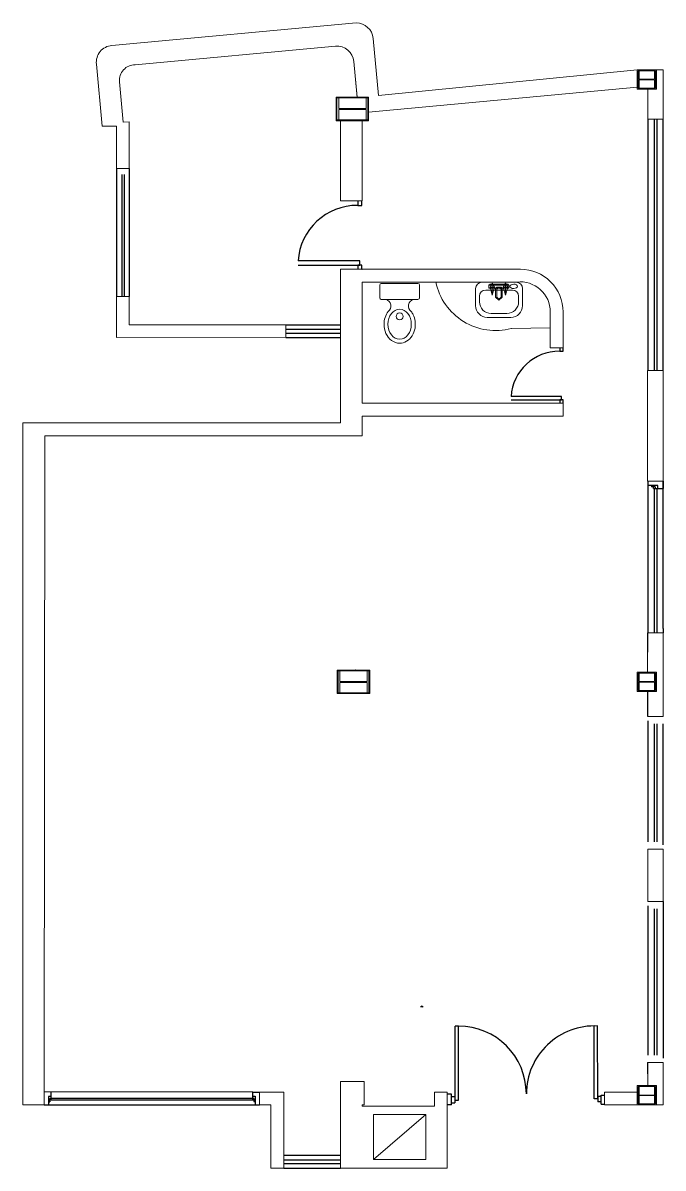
# Model space of a CAD drawing. Header units: metres. Extents: x 0 to 33, y -1109 to 20.
# Drawn here: x 0 to 7.5, y 0 to 13.42 of the extents above; entities that cross this region are included whole.
import ezdxf

# ---------------------------------------------------------------- set-up
doc = ezdxf.new("R2010")
doc.units = ezdxf.units.M
doc.header["$LTSCALE"] = 0.25
for name, color, linetype, lineweight in [('EDIFICIO', 7, 'Continuous', 18), ('ESTRUCTURAL', 7, 'Continuous', 15), ('MUEBLES', 9, 'Continuous', 5)]:
    doc.layers.add(name, color=color, linetype=linetype, lineweight=lineweight)
doc.layers.add('PUERTA', color=7, linetype='Continuous')
doc.layers.add('VENTANA', color=9, linetype='Continuous')
doc.layers.get('0').off()

# ---------------------------------------------------------------- blocks, each defined once
blk = doc.blocks.new('lavadero')
for p, q in [((-0.22, 0), (0.22, 0)), ((-0.3, -0.3), (-0.3, -0.08)), ((-0.17, -0.1), (0.17, -0.1)), ((-0.111, -0.027), (-0.125, -0.039)), ((0.129, -0.039), (-0.125, -0.039)), ((-0.125, -0.039), (-0.125, -0.077)), ((-0.125, -0.077), (0.129, -0.077)), ((-0.083, -0.014), (-0.111, -0.065)), ((0.115, -0.027), (-0.111, -0.027)), ((-0.054, -0.065), (-0.111, -0.065)), ((-0.111, -0.065), (-0.083, -0.166)), ((-0.083, -0.014), (-0.083, -0.166)), ((-0.083, -0.014), (-0.054, -0.065)), ((-0.083, -0.166), (-0.054, -0.065)), ((-0.04, -0.077), (-0.026, -0.065)), ((-0.04, -0.192), (-0.04, -0.077)), ((-0.026, -0.065), (0.03, -0.065)), ((-0.026, -0.09), (-0.012, -0.077)), ((-0.026, -0.192), (-0.026, -0.09)), ((0.03, -0.09), (0.016, -0.077)), ((0.044, -0.077), (0.03, -0.065)), ((0.03, -0.192), (0.03, -0.09)), ((0.044, -0.077), (0.044, -0.192)), ((0.087, -0.014), (0.058, -0.065)), ((0.087, -0.166), (0.058, -0.065)), ((0.087, -0.065), (0.058, -0.065)), ((0.087, -0.065), (0.087, -0.014)), ((0.087, -0.014), (0.115, -0.065)), ((0.087, -0.065), (0.115, -0.065)), ((0.087, -0.065), (0.087, -0.166)), ((0.115, -0.065), (0.087, -0.166)), ((0.115, -0.027), (0.129, -0.039)), ((0.129, -0.077), (0.129, -0.039)), ((0.3, -0.08), (0.3, -0.3)), ((-0.25, -0.25), (-0.25, -0.18)), ((0.002, -0.23), (-0.04, -0.192)), ((0.002, -0.217), (-0.026, -0.192)), ((0.03, -0.192), (0.002, -0.217)), ((0.002, -0.23), (0.044, -0.192)), ((0.25, -0.18), (0.25, -0.25)), ((0.1, -0.4), (-0.1, -0.4)), ((0.15, -0.45), (-0.15, -0.45))]:
    blk.add_line(p, q)
for centre, radius, start, end in [((0.22, -0.08), 0.08, 0, 90), ((-0.22, -0.08), 0.08, 90, 180), ((-0.17, -0.18), 0.08, 90, 180), ((0.17, -0.18), 0.08, 0, 90), ((-0.1, -0.25), 0.15, 180, 270), ((0.1, -0.25), 0.15, 270, 0), ((-0.15, -0.3), 0.15, 180, 270), ((0.15, -0.3), 0.15, 270, 0)]:
    blk.add_arc(centre, radius, start, end)
blk.add_ellipse((-0.188, -0.053), major_axis=(-0.0489, 0.001), ratio=0.561716)
blk = doc.blocks.new('INODORO')
for p, q in [((0, -0.23), (0, 0.23)), ((0.02, 0.25), (0.18, 0.25)), ((0.2, 0.23), (0.2, -0.23)), ((0.18, -0.25), (0.02, -0.25))]:
    blk.add_line(p, q)
blk.add_circle((0.414, 0), 0.0438)
for centre, radius, start, end in [((0.02, 0.23), 0.02, 90, 180), ((0.18, 0.23), 0.02, 0, 90), ((0.283, 0.197), 0.0864, 196.4375, 322.7515), ((0.283, -0.197), 0.0864, 37.1646, 163.5625), ((0.02, -0.23), 0.02, 180, 270), ((0.18, -0.23), 0.02, 270, 0)]:
    blk.add_arc(centre, radius, start, end)
blk.add_ellipse((0.512, 0), major_axis=(0.188, 0), ratio=0.77871)
blk.add_open_spline([(0.352, -0.145), (0.364, -0.154), (0.378, -0.163), (0.444, -0.194), (0.504, -0.202), (0.629, -0.181), (0.692, -0.143), (0.741, -0.061), (0.75, -0.03), (0.75, 0), (0.75, 0.036), (0.737, 0.072), (0.671, 0.163), (0.591, 0.196), (0.453, 0.196), (0.396, 0.177), (0.352, 0.144)], degree=3, knots=[3.942102, 3.942102, 3.942102, 3.942102, 4.162638, 4.162638, 4.924422, 4.924422, 5.847984, 5.847984, 6.283185, 6.283185, 6.283185, 6.801532, 6.801532, 7.861895, 7.861895, 8.624417, 8.624417, 8.624417, 8.624417])
blk = doc.blocks.new('columna')
at = {"layer": 'ESTRUCTURAL'}
for p, q in [((-0.256, 0.36), (0, 0.36)), ((-0.256, 0.34), (-0.256, 0.36)), ((-0.134, 0.34), (-0.256, 0.34)), ((-0.134, 0.36), (-0.134, 0.36)), ((-0.134, 0.34), (-0.134, 0.02)), ((-0.122, 0.36), (-0.122, 0.36)), ((0, 0.34), (-0.122, 0.34)), ((-0.122, 0.34), (-0.122, 0.02)), ((0, 0.36), (0, 0.34)), ((-0.134, 0.02), (-0.256, 0.02)), ((-0.256, 0.02), (-0.256, 0)), ((-0.256, 0), (0, 0)), ((-0.134, 0), (-0.134, 0)), ((0, 0.02), (-0.122, 0.02)), ((-0.122, 0), (-0.122, 0)), ((0, 0), (0, 0.02))]:
    blk.add_line(p, q, dxfattribs=at)
blk = doc.blocks.new('iiiiiiiiiiiii')
at = {"layer": 'ESTRUCTURAL'}
for p, q in [((0.0101, 0.105), (0.0101, 0.204)), ((0.19299, 0.204), (0.19299, 0.105)), ((0.0101, 0.105), (0.19299, 0.105)), ((0.0101, 0), (0.0101, 0.099)), ((0.0101, 0.099), (0.19299, 0.099)), ((0.19299, 0.099), (0.19299, 0))]:
    blk.add_line(p, q, dxfattribs=at)
blk.add_lwpolyline([(0, 0.204), (0.204, 0.204), (0.204, 0), (0, 0)], close=True, dxfattribs=at)
blk = doc.blocks.new('56')
at = {"layer": 'PUERTA'}
for p, q in [((-0.04, 0.65), (-0.04, 0.61)), ((-0.04, 0.61), (0, 0.61)), ((0, 0.61), (0, 0.65)), ((-0.02, 0.08), (-0.61, 0.08)), ((-0.04, 0.08), (-0.61, 0.08)), ((-0.61, 0.04), (-0.02, 0.04)), ((-0.04, 0.04), (-0.04, 0)), ((0, 0.04), (-0.04, 0.04)), ((-0.02, 0.04), (-0.02, 0.08)), ((0, 0), (0, 0.04))]:
    blk.add_line(p, q, dxfattribs=at)
blk.add_arc((-0.043, 0.042), 0.568, 89.7143, 176.12, dxfattribs=at)
blk = doc.blocks.new('pook')
at = {"layer": 'PUERTA'}
for p, q in [((0.111, 0.082), (0.111, 1.133)), ((0.161, 1.133), (0.111, 1.131)), ((0.161, 0.068), (0.161, 1.133)), ((2.114, 0.083), (2.113, 1.133)), ((2.164, 0.083), (2.163, 1.133)), ((0.06, 0.15), (0, 0.15)), ((0.061, 0), (0, 0)), ((0.061, 0), (0.06, 0.15)), ((0.06, 0.117), (0.11, 0.117)), ((0.06, 0.029), (0.11, 0.029)), ((0.11, 0.117), (0.11, 0.029)), ((0.11, 0.068), (0.16, 0.068)), ((2.164, 0.083), (2.114, 0.083)), ((2.164, 0.124), (2.164, 0.042)), ((2.164, 0.124), (2.214, 0.124)), ((2.214, 0.042), (2.164, 0.042)), ((2.214, 0.007), (2.214, 0.138)), ((2.214, 0.138), (2.259, 0.138)), ((2.214, 0.007), (2.259, 0.007))]:
    blk.add_line(p, q, dxfattribs=at)
for centre, radius, start, end in [((0.161, 0.156), 0.976, 0.0193, 90.0193), ((2.116, 0.156), 0.978, 87.208, 179.9706)]:
    blk.add_arc(centre, radius, start, end, dxfattribs=at)

msp = doc.modelspace()

# ---------------------------------------------------------------- linework, layer by layer
at = {"layer": 'EDIFICIO'}
for p, q in [((4.165, 12.564), (4.102, 13.234)), ((4.165, 12.564), (4.102, 13.234)), ((3.916, 12.541), (3.876, 12.962)), ((3.916, 12.541), (3.876, 12.962)), ((7.215, 12.756), (7.215, 12.855)), ((7.215, 12.756), (7.215, 12.855)), ((7.215, 12.756), (7.215, 12.855)), ((7.215, 12.756), (7.398, 12.756)), ((7.215, 12.756), (7.398, 12.756)), ((7.215, 12.756), (7.398, 12.756)), ((7.215, 12.651), (7.215, 12.75)), ((7.215, 12.75), (7.398, 12.75)), ((7.215, 12.651), (7.215, 12.75)), ((7.215, 12.75), (7.398, 12.75)), ((7.215, 12.651), (7.215, 12.75)), ((7.215, 12.75), (7.398, 12.75)), ((7.398, 12.855), (7.398, 12.756)), ((7.398, 12.855), (7.398, 12.756)), ((7.398, 12.855), (7.398, 12.756)), ((7.398, 12.75), (7.398, 12.651)), ((7.398, 12.75), (7.398, 12.651)), ((7.398, 12.75), (7.398, 12.651)), ((3.721, 11.329), (3.721, 12.27)), ((3.721, 12.27), (3.721, 11.329)), ((3.971, 11.329), (3.971, 12.27)), ((7.316, 6.271), (7.316, 5.808)), ((3.89, 5.836), (3.878, 5.834)), ((7.215, 5.699), (7.215, 5.798)), ((7.215, 5.699), (7.215, 5.798)), ((7.398, 5.798), (7.398, 5.699)), ((7.398, 5.798), (7.398, 5.699)), ((7.215, 5.699), (7.398, 5.699)), ((7.215, 5.699), (7.398, 5.699)), ((7.215, 5.594), (7.215, 5.693)), ((7.215, 5.693), (7.398, 5.693)), ((7.215, 5.594), (7.215, 5.693)), ((7.215, 5.693), (7.398, 5.693)), ((7.398, 5.693), (7.398, 5.594)), ((7.398, 5.693), (7.398, 5.594)), ((7.316, 5.29), (7.316, 5.584)), ((7.317, 1.237), (7.317, 0.966)), ((7.215, 0.966), (7.398, 0.966)), ((7.215, 0.856), (7.215, 0.955)), ((7.215, 0.955), (7.398, 0.955)), ((7.398, 0.856), (7.398, 0.955)), ((7.409, 0.955), (7.409, 0.751)), ((6.81, 0.89), (7.194, 0.89)), ((7.215, 0.856), (7.398, 0.856)), ((7.215, 0.751), (7.215, 0.85)), ((7.215, 0.85), (7.398, 0.85)), ((7.398, 0.85), (7.398, 0.751)), ((6.81, 0.742), (7.194, 0.742)), ((7.215, 0.751), (7.398, 0.751)), ((7.215, 0.74), (7.398, 0.74)), ((7.42, 0.74), (7.496, 0.74)), ((4.107, 0.626), (4.107, 0.1)), ((4.107, 0.626), (4.72, 0.626)), ((4.107, 0.1), (4.72, 0.626)), ((4.72, 0.626), (4.72, 0.1)), ((4.107, 0.1), (4.72, 0.1))]:
    msp.add_line(p, q, dxfattribs=at)
at = {"layer": 'EDIFICIO', "ltscale": 0.05}
msp.add_line((7.195, 12.661), (4.048, 12.37), dxfattribs=at)
at = {"layer": 'EDIFICIO'}
for points in [[(1.246, 11.71), (1.246, 12.258), (1.175, 12.251), (1.131, 12.726, -0.441548), (1.313, 12.925), (3.659, 13.143, -0.413646), (3.876, 12.962), (3.915, 12.546), (3.667, 12.546), (3.667, 12.27), (3.721, 12.27), (3.721, 11.329), (3.971, 11.329), (3.971, 12.27), (4.048, 12.27), (4.048, 12.37), (7.195, 12.661), (7.195, 12.641), (7.317, 12.641), (7.317, 12.289), (7.497, 12.289), (7.497, 12.865), (7.195, 12.865), (4.165, 12.564), (4.102, 13.234, 0.386886), (3.902, 13.415), (1.04, 13.151, 0.414955), (0.86, 12.933), (0.929, 12.205), (1.096, 12.205), (1.096, 11.71)], [(0, 0.741), (0, 8.729), (3.721, 8.729), (3.72, 10.529), (5.826, 10.53, -0.414629), (6.326, 10.03), (6.326, 9.609), (6.176, 9.609), (6.176, 10.03, 0.446701), (5.785, 10.38), (3.971, 10.379), (3.971, 8.959), (6.326, 8.959), (6.326, 8.809), (3.971, 8.809), (3.971, 8.578), (0.255, 8.579), (0.25, 0.89), (0.25, 0.741)]]:
    msp.add_lwpolyline(points, format="xyb", close=True, dxfattribs=at)
for points in [[(7.195, 12.865), (7.419, 12.865), (7.419, 12.641), (7.195, 12.641)], [(7.195, 12.865), (7.419, 12.865), (7.419, 12.641), (7.195, 12.641)], [(7.195, 12.865), (7.419, 12.865), (7.419, 12.641), (7.195, 12.641)], [(4.048, 12.27), (3.667, 12.27), (3.667, 12.546), (4.048, 12.546)], [(3.08, 9.729), (3.08, 9.879), (1.246, 9.879), (1.246, 10.21), (1.096, 10.21), (1.096, 9.729), (3.08, 9.732)], [(7.316, 8.047), (7.497, 8.047), (7.497, 9.345), (7.316, 9.345)], [(7.317, 5.29), (7.317, 5.584), (7.195, 5.584), (7.195, 5.808), (7.316, 5.808), (7.317, 6.271), (7.496, 6.271), (7.496, 5.29)], [(4.061, 5.558), (3.681, 5.558), (3.681, 5.834), (4.061, 5.834)], [(7.195, 5.808), (7.419, 5.808), (7.419, 5.584), (7.195, 5.584)], [(7.317, 3.123), (7.496, 3.123), (7.496, 3.735), (7.317, 3.735)], [(6.81, 0.742), (6.81, 0.89), (7.194, 0.89), (7.194, 0.966), (7.317, 0.966), (7.316, 1.237), (7.496, 1.237), (7.496, 0.74)], [(3.721, 0), (3.721, 0.74), (3.719, 0.74), (3.719, 1.014), (3.996, 1.014), (3.996, 0.74), (3.971, 0.74), (3.971, 0.726), (4.82, 0.726), (4.82, 0.89), (4.97, 0.89), (4.97, 0)], [(2.771, 0.742), (2.771, 0.89), (3.054, 0.89), (3.054, 0), (2.904, 0), (2.904, 0.742)]]:
    msp.add_lwpolyline(points, close=True, dxfattribs=at)
for points in [[(7.215, 12.651), (7.205, 12.651), (7.205, 12.855), (7.215, 12.855)], [(7.398, 12.855), (7.409, 12.855), (7.409, 12.651), (7.398, 12.651)], [(4.038, 12.28), (3.677, 12.28), (3.677, 12.536), (4.038, 12.536), (4.038, 12.28)], [(4.018, 12.536), (4.038, 12.536), (4.038, 12.28)], [(4.018, 12.536), (4.038, 12.536), (4.038, 12.28)], [(4.051, 5.568), (3.691, 5.568), (3.691, 5.824), (4.051, 5.824), (4.051, 5.568)], [(4.051, 5.568), (3.691, 5.568), (3.691, 5.824), (4.051, 5.824), (4.051, 5.568)], [(4.051, 5.568), (3.691, 5.568), (3.691, 5.824), (4.051, 5.824), (4.051, 5.568)], [(7.215, 5.594), (7.205, 5.594), (7.205, 5.798), (7.215, 5.798)], [(7.398, 5.798), (7.409, 5.798), (7.409, 5.594), (7.398, 5.594)], [(7.215, 0.74), (7.194, 0.74), (7.194, 0.966), (7.215, 0.966)], [(7.215, 0.751), (7.205, 0.751), (7.205, 0.955), (7.215, 0.955)], [(7.398, 0.966), (7.42, 0.966), (7.42, 0.74), (7.398, 0.74)], [(7.398, 0.955), (7.409, 0.955), (7.409, 0.751), (7.398, 0.751)]]:
    msp.add_lwpolyline(points, dxfattribs=at)
msp.add_arc((3.893, 5.818), 0.0186, 57.5318, 101.7835, dxfattribs=at)
at = {"layer": 'MUEBLES'}
msp.add_line((6.176, 9.845), (5.72, 9.834), dxfattribs=at)
msp.add_arc((5.537, 10.529), 0.718, 191.9429, 284.7451, dxfattribs=at)
at = {"layer": 'VENTANA'}
for p, q in [((7.318, 12.289), (7.318, 9.345)), ((7.497, 9.345), (7.497, 12.289)), ((1.096, 11.71), (1.096, 11.548)), ((1.096, 11.71), (1.096, 11.548)), ((1.246, 11.71), (1.246, 11.669)), ((1.246, 11.71), (1.246, 11.669)), ((1.096, 11.639), (1.096, 10.21)), ((1.246, 11.669), (1.246, 10.21)), ((3.08, 9.879), (3.721, 9.879)), ((3.08, 9.829), (3.719, 9.829)), ((3.08, 9.781), (3.721, 9.781)), ((3.08, 9.729), (3.721, 9.729)), ((7.317, 8.047), (7.317, 7.997)), ((7.435, 7.997), (7.317, 7.997)), ((7.317, 7.997), (7.317, 6.271)), ((7.361, 7.997), (7.361, 7.979)), ((7.405, 7.979), (7.361, 7.979)), ((7.384, 7.961), (7.384, 7.979)), ((7.405, 7.979), (7.405, 7.961)), ((7.429, 7.961), (7.496, 7.961)), ((7.496, 8.047), (7.496, 7.961)), ((7.496, 6.321), (7.496, 7.961)), ((7.496, 6.321), (7.496, 6.271)), ((7.317, 5.24), (7.317, 3.821)), ((7.496, 3.785), (7.496, 5.205)), ((7.496, 3.123), (7.496, 3.037)), ((7.317, 3.073), (7.317, 1.323)), ((7.496, 3.037), (7.496, 1.287)), ((2.691, 0.891), (0.25, 0.893)), ((0.3, 0.839), (0.3, 0.74)), ((0.315, 0.814), (0.33, 0.814)), ((0.315, 0.814), (0.315, 0.777)), ((0.33, 0.834), (0.33, 0.89)), ((2.706, 0.815), (0.33, 0.815)), ((2.691, 0.891), (2.771, 0.891)), ((2.691, 0.836), (2.691, 0.891)), ((2.706, 0.815), (2.706, 0.779)), ((2.721, 0.841), (2.721, 0.741)), ((0.25, 0.742), (2.721, 0.742)), ((0.3, 0.777), (0.315, 0.777)), ((2.706, 0.797), (0.33, 0.797)), ((2.706, 0.779), (2.721, 0.779)), ((2.721, 0.742), (2.771, 0.742)), ((3.054, 0.15), (3.721, 0.15)), ((3.054, 0.095), (3.721, 0.095)), ((3.054, 0.095), (3.721, 0.095)), ((3.054, 0.055), (3.721, 0.055)), ((3.054, 0), (3.721, 0)), ((3.366, 0), (3.721, 0))]:
    msp.add_line(p, q, dxfattribs=at)
at = {"layer": 'VENTANA', "ltscale": 0.025}
for p, q in [((7.393, 12.289), (7.393, 9.345)), ((7.423, 12.289), (7.423, 9.345)), ((1.157, 11.639), (1.157, 10.21)), ((1.187, 11.639), (1.187, 10.21)), ((7.393, 7.961), (7.393, 6.271)), ((7.423, 7.961), (7.423, 6.271)), ((7.393, 5.205), (7.393, 3.821)), ((7.423, 5.205), (7.423, 3.821)), ((7.393, 3.037), (7.393, 1.323)), ((7.423, 3.037), (7.423, 1.323))]:
    msp.add_line(p, q, dxfattribs=at)
at = {"layer": 'VENTANA', "ltscale": 0.05}
msp.add_line((7.496, 7.961), (7.496, 8.047), dxfattribs=at)
at = {"layer": 'VENTANA'}
for points in [[(7.384, 7.961), (7.435, 7.961), (7.435, 7.997)], [(0.33, 0.796), (0.33, 0.839), (0.3, 0.839)], [(2.691, 0.797), (2.691, 0.841), (2.721, 0.841)]]:
    msp.add_lwpolyline(points, dxfattribs=at)

# ---------------------------------------------------------------- block references
at = {"layer": 'EDIFICIO'}
for p in [(7.205, 12.651), (7.205, 12.651), (7.205, 5.594)]:
    msp.add_blockref('iiiiiiiiiiiii', p, dxfattribs=at)
at = {"layer": 'EDIFICIO', "rotation": 90}
for p in [(4.038, 12.536), (4.038, 12.536), (4.038, 12.536), (4.051, 5.824)]:
    msp.add_blockref('columna', p, dxfattribs=at)
at = {"layer": 'MUEBLES'}
for name, p, xscale, yscale, zscale in [('56', (3.97, 10.529), 1.226880644650714, 1.226880644650714, 1.226880644650714), ('56', (3.971, 10.529), 0.001, 0.001, 0.001), ('56', (6.326, 8.959), 1.000140550258779, 1.000140550258779, 1.000140550258779), ('pook', (4.662, 1.884), 0.01, 0.01, 0.01), ('pook', (4.97, 0.742), 0.81399478589047, 0.81399478589047, 0.81399478589047)]:
    msp.add_blockref(name, p, dxfattribs=dict(at, xscale=xscale, yscale=yscale, zscale=zscale))
at = {"layer": 'MUEBLES', "ltscale": 0.1, "xscale": -0.9333333335537191, "yscale": 0.9333333335539464, "zscale": 0.9333333335536669, "rotation": 90}
msp.add_blockref('INODORO', (4.412, 10.363), dxfattribs=at)
at = {"layer": 'MUEBLES', "ltscale": 0.1, "xscale": -0.9166666666669698, "yscale": 0.9166666666667423, "zscale": 0.9166666666668036}
msp.add_blockref('lavadero', (5.576, 10.378), dxfattribs=at)

doc.saveas('drawing.dxf')
